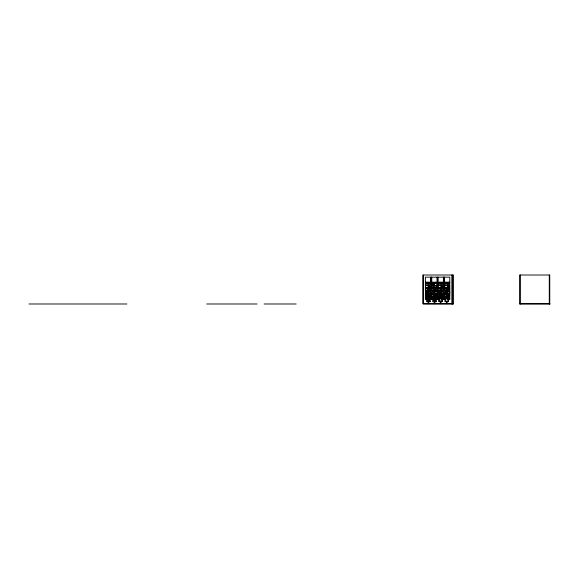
<?xml version="1.0" encoding="UTF-8"?>
<svg xmlns="http://www.w3.org/2000/svg" width="579" height="579" viewBox="0 0 579 579"><rect width="100%" height="100%" fill="white"/><g stroke="black" fill="none" stroke-linecap="round" stroke-linejoin="round"><path stroke-width="0.87" d="M427.628 301.218L429.473 301.239L429.01 301.21M425.384 282.147L430.617 282.147L430.617 277.16M449.774 282.147L444.534 282.147L444.534 277.16M425.384 282.718L449.774 282.718M425.384 288.277L449.774 288.277M425.384 293.843L449.774 293.843M427.244 295.739L427.91 295.739L427.91 294.834L427.244 294.834L427.222 296.738L429.3 296.738L429.3 295.833L427.222 295.833M446.431 295.739L447.104 295.739L447.104 294.834L446.431 294.834L446.416 296.738L448.493 296.738L448.493 295.833L446.416 295.833M439.468 297.208L438.375 297.208L438.375 298.134M445.902 297.208L444.81 297.208L444.81 298.134M429.155 297.273L428.482 297.273L428.482 298.178L429.155 298.178M441.241 297.273L441.907 297.273L441.893 301.254L439.121 301.254L439.121 297.715L441.893 297.715M447.676 297.273L448.341 297.273M428.171 297.939L426.976 297.939L426.976 299.285L428.171 299.285M441.241 298.178L441.907 298.178M447.676 298.178L448.341 298.178M439.302 298.33L438.281 298.33L438.281 299.278L439.302 299.278M445.736 298.33L444.715 298.33L444.715 299.278L445.736 299.278M427.389 298.46L430.472 298.402L430.472 299.307L428.395 299.307M434.764 298.402L436.841 298.402L436.841 299.307L435.451 299.307M441.147 298.402L443.224 298.402L443.224 299.307L441.147 299.307M447.581 298.402L449.666 298.402L449.666 299.307L447.581 299.307M439.121 298.851L441.893 298.909M445.338 298.894L448.11 298.858M438.933 299.401L425.384 299.401L425.384 277.16L449.774 277.16L449.774 299.401L447.965 299.401M441.647 299.401L445.258 299.401M433.584 299.727L435.379 299.683M427.389 300.067L429.473 300.067M433.584 300.06L435.379 300.06M453.502 303.707L422.945 303.707L422.945 275.011L453.502 275.011L453.502 303.989L423.227 303.989L423.227 275.011M519.493 303.707L549.76 303.707M28.95 303.989L126.866 303.989M206.717 303.989L257.098 303.989M264.118 303.989L296.159 303.989M550.05 303.989L519.493 303.989L519.493 275.011L549.76 275.011L549.76 303.989M549.276 275.011L549.276 303.989M520.579 275.011L520.579 303.989M452.365 275.011L452.365 303.989M451.924 275.011L451.924 303.989M449.398 290.245L449.398 291.28L448.03 291.28L448.03 290.245L449.637 290.159L449.637 288.964L448.233 288.964L448.233 290.159M448.522 300.009L448.522 300.436M448.11 301.239L448.11 297.715L445.338 297.715L445.338 301.239M447.082 301.254L447.082 303.707M446.366 301.254L446.366 303.707M446.156 296.173L446.156 297.078L444.954 297.078L444.954 296.173M444.933 300.009L444.933 300.436M443.963 277.16L443.963 299.401M443.391 277.16L443.391 282.147L438.151 282.147L438.151 277.16M442.421 300.009L442.421 300.436M440.988 301.254L440.988 303.707M440.272 301.254L440.272 303.707M439.758 291.939L439.758 293.126L438.346 293.126L438.346 291.939L439.96 291.852L439.96 290.81L438.593 290.81L438.593 291.852M439.722 296.173L439.722 297.078L438.52 297.078L438.52 296.173M438.831 300.009L438.831 300.436M437.579 277.16L437.579 299.401M437.007 277.16L437.007 282.147L431.768 282.147L431.768 277.16M436.595 290.245L436.595 291.28L435.227 291.28L435.227 290.245L436.841 290.159L436.841 288.964L435.43 288.964L435.43 290.159M436.32 300.436L436.32 300.009L432.737 300.009L432.737 300.436M435.379 301.246L435.379 298.54L433.584 298.54L433.584 301.246M434.887 301.254L434.887 303.707M434.539 299.285L434.539 297.939L433.345 297.939L433.345 299.285M434.17 301.254L434.17 303.707M433.331 296.173L433.331 297.078L432.129 297.078L432.129 296.173M431.196 277.16L431.196 299.401M430.226 300.436L430.226 300.009L426.636 300.009L426.636 300.436M428.793 301.254L428.793 303.707M428.076 301.254L428.076 303.707M426.998 291.939L426.998 293.126L425.594 293.126L425.594 291.939L427.208 291.852L427.208 290.81L425.833 290.81L425.833 291.852M426.962 296.173L426.962 297.078L425.768 297.078L425.768 296.173M427.411 299.618L429.473 299.632L427.411 299.618M428.344 283.392L425.478 283.392L425.478 284.977L428.344 284.977L428.344 283.392M430.335 283.413L428.844 283.413L428.844 284.998L430.335 284.998L430.335 283.413M433.722 283.442L431.92 283.442L431.92 284.658L433.722 284.658L433.722 283.442M436.725 283.392L434.236 283.392L434.236 285.773L436.725 285.773L436.725 283.392M441.205 283.392L438.339 283.392L438.339 284.977L441.205 284.977L441.205 283.392M443.196 283.413L441.705 283.413L441.705 284.998L443.196 284.998L443.196 283.413M447.596 283.392L444.723 283.392L444.723 284.977L447.596 284.977L447.596 283.392M449.586 283.413L448.095 283.413L448.095 284.998L449.586 284.998L449.586 283.413M434.091 284.803L432.151 284.803L432.151 285.715L434.091 285.715L434.091 284.803M428.098 285.208L425.608 285.208L425.608 287.589L428.098 287.589L428.098 285.208M430.183 285.266L428.243 285.266L428.243 286.185L430.183 286.185L430.183 285.266M440.959 285.208L438.469 285.208L438.469 287.589L440.959 287.589L440.959 285.208M443.044 285.266L441.104 285.266L441.104 286.185L443.044 286.185L443.044 285.266M447.343 285.208L444.853 285.208L444.853 287.589L447.343 287.589L447.343 285.208M449.427 285.266L447.487 285.266L447.487 286.185L449.427 286.185L449.427 285.266M433.49 285.983L431.999 285.983L431.999 287.568L433.49 287.568L433.49 285.983M436.856 286.004L433.982 286.004L433.982 287.589L436.856 287.589L436.856 286.004M430.414 286.323L428.612 286.323L428.612 287.539L430.414 287.539L430.414 286.323M443.268 286.323L441.473 286.323L441.473 287.539L443.268 287.539L443.268 286.323M449.659 286.323L447.864 286.323L447.864 287.539L449.659 287.539L449.659 286.323M430.552 288.892L429.184 288.892L429.184 290.224L430.552 290.224L430.552 288.892M433.287 288.892L431.92 288.892L431.92 290.441L433.287 290.441L433.287 288.892M443.311 288.892L441.936 288.892L441.936 290.224L443.311 290.224L443.311 288.892M446.091 288.892L444.715 288.892L444.715 290.441L446.091 290.441L446.091 288.892M427.374 288.95L425.514 288.95L425.514 290.716L427.374 290.716L427.374 288.95M428.648 289.008L427.881 289.008L427.881 290.05L428.648 290.05L428.648 289.008M435.09 288.95L433.714 288.95L433.714 290.231L435.09 290.231L435.09 288.95M440.134 288.95L438.267 288.95L438.267 290.716L440.134 290.716L440.134 288.95M441.408 289.008L440.641 289.008L440.641 290.05L441.408 290.05L441.408 289.008M447.893 288.95L446.518 288.95L446.518 290.231L447.893 290.231L447.893 288.95M429.886 290.426L427.505 290.426L427.505 291.461L429.886 291.461L429.886 290.426M442.638 290.426L440.257 290.426L440.257 291.461L442.638 291.461L442.638 290.426M434.93 290.636L432.549 290.636L432.549 291.671L434.93 291.671L434.93 290.636M447.726 290.636L445.345 290.636L445.345 291.671L447.726 291.671L447.726 290.636M436.921 291.382L435.053 291.382L435.053 293.14L436.921 293.14L436.921 291.382M449.724 291.382L447.856 291.382L447.856 293.14L449.724 293.14L449.724 291.382M430.515 291.657L429.14 291.657L429.14 293.198L430.515 293.198L430.515 291.657M443.268 291.657L441.9 291.657L441.9 293.198L443.268 293.198L443.268 291.657M428.713 291.867L427.345 291.867L427.345 293.148L428.713 293.148L428.713 291.867M433.251 291.874L431.876 291.874L431.876 293.198L433.251 293.198L433.251 291.874M441.473 291.867L440.098 291.867L440.098 293.148L441.473 293.148L441.473 291.867M446.054 291.874L444.679 291.874L444.679 293.198L446.054 293.198L446.054 291.874M434.547 292.048L433.78 292.048L433.78 293.083L434.547 293.083L434.547 292.048M447.35 292.048L446.583 292.048L446.583 293.083L447.35 293.083L447.35 292.048M427.114 294.552L425.485 294.552L425.485 296.086L427.114 296.086L427.114 294.552M428.959 294.573L428.294 294.573L428.294 295.478L428.959 295.478L428.959 294.573M430.472 294.501L429.278 294.501L429.278 295.659L430.472 295.659L430.472 294.501M433.476 294.552L431.854 294.552L431.854 296.086L433.476 296.086L433.476 294.552M435.328 294.573L434.655 294.573L434.655 295.478L435.328 295.478L435.328 294.573M436.841 294.501L435.64 294.501L435.64 295.659L436.841 295.659L436.841 294.501M439.866 294.552L438.238 294.552L438.238 296.086L439.866 296.086L439.866 294.552M441.719 294.573L441.046 294.573L441.046 295.478L441.719 295.478L441.719 294.573M443.232 294.501L442.03 294.501L442.03 295.659L443.232 295.659L443.232 294.501M446.3 294.552L444.679 294.552L444.679 296.086L446.3 296.086L446.3 294.552M448.153 294.573L447.48 294.573L447.48 295.478L448.153 295.478L448.153 294.573M449.666 294.501L448.464 294.501L448.464 295.659L449.666 295.659L449.666 294.501M434.279 294.834L433.613 294.834L433.613 295.739L434.279 295.739L434.279 294.834M440.67 294.834L439.997 294.834L439.997 295.739L440.67 295.739L440.67 294.834M430.11 295.855L429.444 295.855L429.444 296.759L430.11 296.759L430.11 295.855M435.669 295.833L433.591 295.833L433.591 296.738L435.669 296.738L435.669 295.833M436.479 295.855L435.813 295.855L435.813 296.759L436.479 296.759L436.479 295.855M442.059 295.833L439.982 295.833L439.982 296.738L442.059 296.738L442.059 295.833M442.87 295.855L442.197 295.855L442.197 296.759L442.87 296.759L442.87 295.855M449.304 295.855L448.631 295.855L448.631 296.759L449.304 296.759L449.304 295.855M428.344 296.889L427.121 296.889L427.121 297.794L428.344 297.794L428.344 296.889M434.713 296.889L433.49 296.889L433.49 297.794L434.713 297.794L434.713 296.889M441.104 296.889L439.881 296.889L439.881 297.794L441.104 297.794L441.104 296.889M447.538 296.889L446.315 296.889L446.315 297.794L447.538 297.794L447.538 296.889M430.421 296.911L429.227 296.911L429.227 298.257L430.421 298.257L430.421 296.911M436.79 296.911L435.596 296.911L435.596 298.257L436.79 298.257L436.79 296.911M443.181 296.911L441.987 296.911L441.987 298.257L443.181 298.257L443.181 296.911M449.615 296.911L448.421 296.911L448.421 298.257L449.615 298.257L449.615 296.911M426.716 297.208L425.623 297.208L425.623 298.134L426.716 298.134L426.716 297.208M433.085 297.208L431.985 297.208L431.985 298.134L433.085 298.134L433.085 297.208M435.517 297.273L434.851 297.273L434.851 298.178L435.517 298.178L435.517 297.273M426.542 298.33L425.522 298.33L425.522 299.278L426.542 299.278L426.542 298.33M432.911 298.33L431.891 298.33L431.891 299.278L432.911 299.278L432.911 298.33M430.226 301.218L426.636 301.218L426.636 301.645L430.226 301.645L430.226 301.218M436.32 301.218L432.737 301.218L432.737 301.645L436.32 301.645L436.32 301.218M442.421 301.218L438.831 301.218L438.831 301.645L442.421 301.645L442.421 301.218M448.522 301.218L444.933 301.218L444.933 301.645L448.522 301.645L448.522 301.218"/></g></svg>
